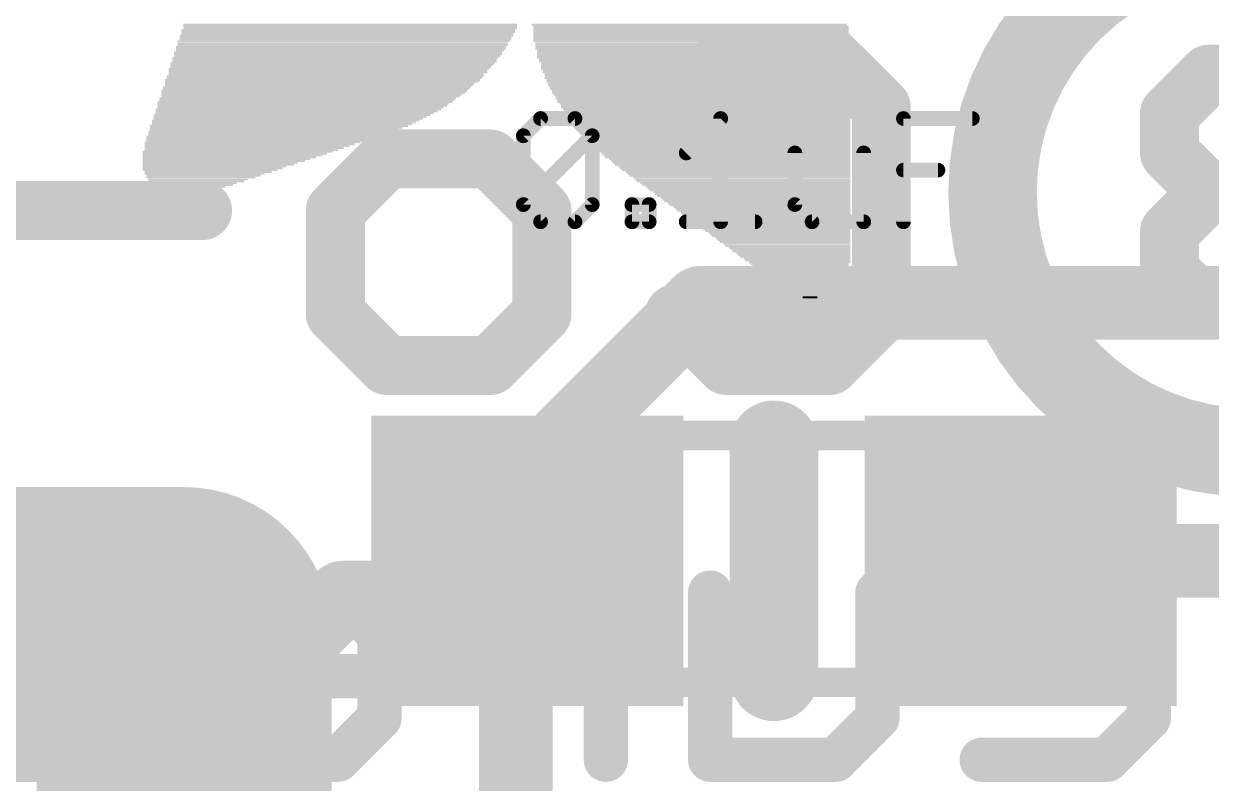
# Model space of a CAD drawing. Extents: x -13.2 to 24.1, y -14.7 to 9.9.
# Drawn here: x 10.369 to 14.461, y -3.497 to -0.88 of the extents above; entities that cross this region are included whole.
import ezdxf

# ---------------------------------------------------------------- set-up
doc = ezdxf.new("R2010")
doc.units = 0
for name, color, linetype in [('1', 12, 'CONTINUOUS'), ('21', 53, 'CONTINUOUS'), ('22', 6, 'CONTINUOUS'), ('27', 253, 'CONTINUOUS'), ('51', 53, 'CONTINUOUS')]:
    doc.layers.add(name, color=color, linetype=linetype)

# ---------------------------------------------------------------- blocks, each defined once
blk = doc.blocks.new('RECT')
blk.add_solid([(-0.5, -0.5), (0.5, -0.5), (-0.5, 0.5), (0.5, 0.5)])

msp = doc.modelspace()

# ---------------------------------------------------------------- linework, layer by layer
at = {"layer": '1', "const_width": 0.254}
for points in [[(12.104, -2.4375), (12.7, -1.8415)], [(12.7, -1.8415), (15.24, -1.8415)], [(12.104, -2.7305), (12.104, -2.4375)], [(11.977, -2.8575), (12.104, -2.7305)], [(12.065, -2.7695), (12.104, -2.7305)], [(13.804, -2.7305), (13.843, -2.7305)], [(14.859, -2.7305), (13.804, -2.7305)], [(12.065, -4.0395), (12.065, -2.7695)], [(11.469, -2.8575), (10.199, -4.1275)], [(11.977, -2.8575), (11.469, -2.8575)]]:
    msp.add_lwpolyline(points, dxfattribs=at)
at = {"layer": '1', "const_width": 0.127}
for points in [[(12.7, -1.778, 1), (12.7, -1.905)], [(12.7449, -1.8864, 1), (12.6551, -1.7966)], [(12.1675, -2.4375, 1), (12.0405, -2.4375)], [(12.0591, -2.3926, 1), (12.1489, -2.4824)], [(12.1489, -2.7754, 1), (12.0591, -2.6856)], [(12.1489, -2.7754, 1), (12.0591, -2.6856)], [(13.804, -2.667, 1), (13.804, -2.794)], [(13.804, -2.667, 1), (13.804, -2.794)], [(13.843, -2.794, 1), (13.843, -2.667)], [(12.1285, -2.7695, 1), (12.0015, -2.7695)], [(12.0201, -2.7246, 1), (12.1099, -2.8144)], [(12.0405, -2.7305, 1), (12.1675, -2.7305)], [(11.469, -2.794, 1), (11.469, -2.921)], [(11.5139, -2.9024, 1), (11.4241, -2.8126)], [(11.977, -2.921, 1), (11.977, -2.794)], [(11.9321, -2.8126, 1), (12.0219, -2.9024)]]:
    msp.add_lwpolyline(points, format="xyb", dxfattribs=at)
at = {"layer": '21'}
for points, const_width in [([(12.954, -2.3305), (12.954, -3.1305)], 0.3048), ([(2.286, -2.9845), (10.922, -2.9845)], 1.016), ([(10.922, -9.0805), (10.922, -3.1115)], 1.016)]:
    msp.add_lwpolyline(points, dxfattribs=dict(at, const_width=const_width))
for points, const_width in [([(13.0302, -2.3305, 1), (12.8778, -2.3305)], 0.1524), ([(10.922, -3.2385, 1), (10.922, -2.7305)], 0.508), ([(11.176, -3.1115, 1), (10.668, -3.1115)], 0.508), ([(12.8778, -3.1305, 1), (13.0302, -3.1305)], 0.1524)]:
    msp.add_lwpolyline(points, format="xyb", dxfattribs=dict(at, const_width=const_width))
at = {"layer": '22'}
for points, const_width in [([(14.605, -2.3585, 1), (14.605, -0.5625, 1), (14.605, -2.3585)], 0.3048), ([(12.79, -0.9389, 1), (12.79, -1.0405)], 0.1016), ([(12.826, -1.0256, 1), (12.7541, -0.9538)], 0.1016), ([(13.1819, -0.9538, 1), (13.11, -1.0256)], 0.1016), ([(13.1459, -1.0405, 1), (13.1459, -0.9389)], 0.1016), ([(14.4523, -1.0026, 1), (14.4523, -1.1042)], 0.1016), ([(14.4882, -1.0893, 1), (14.4163, -1.0175)], 0.1016), ([(12.5762, -1.1317, 1), (12.648, -1.2036)], 0.1016), ([(13.3747, -1.1676, 1), (13.2731, -1.1676)], 0.1016), ([(13.288, -1.2036, 1), (13.3598, -1.1317)], 0.1016), ([(14.3675, -1.189, 1), (14.2659, -1.189)], 0.1016), ([(14.2808, -1.1531, 1), (14.3526, -1.2249)], 0.1016), ([(14.3526, -1.2887, 1), (14.2808, -1.3605)], 0.1016), ([(11.6206, -1.2948, 1), (11.6206, -1.3964)], 0.1016), ([(11.6566, -1.3815, 1), (11.5847, -1.3097)], 0.1016), ([(12.0125, -1.3097, 1), (11.9406, -1.3815)], 0.1016), ([(11.9766, -1.3964, 1), (11.9766, -1.2948)], 0.1016), ([(14.2659, -1.3246, 1), (14.3675, -1.3246)], 0.1016), ([(14.4523, -1.4094, 1), (14.4523, -1.511)], 0.1016), ([(14.4882, -1.4961, 1), (14.4163, -1.4242)], 0.1016), ([(14.4163, -1.4961, 1), (14.4882, -1.4242)], 0.1016), ([(10.9851, -1.5743, 1), (10.9851, -1.4727)], 0.1016), ([(11.4935, -1.5235, 1), (11.3919, -1.5235)], 0.1016), ([(12.2053, -1.5235, 1), (12.1037, -1.5235)], 0.1016), ([(11.4068, -1.4876, 1), (11.4786, -1.5595)], 0.1016), ([(12.1186, -1.5595, 1), (12.1904, -1.4876)], 0.1016), ([(14.3675, -1.5957, 1), (14.2659, -1.5957)], 0.1016), ([(14.2808, -1.5598, 1), (14.3526, -1.6317)], 0.1016), ([(14.3526, -1.6954, 1), (14.2808, -1.7672)], 0.1016), ([(14.2659, -1.7313, 1), (14.3675, -1.7313)], 0.1016), ([(11.4786, -1.8435, 1), (11.4068, -1.9154)], 0.1016), ([(12.1904, -1.9154, 1), (12.1186, -1.8435)], 0.1016), ([(12.648, -1.8435, 1), (12.5762, -1.9154)], 0.1016), ([(13.3598, -1.9154, 1), (13.288, -1.8435)], 0.1016), ([(14.4523, -1.8161, 1), (14.4523, -1.9177)], 0.1016), ([(14.4163, -1.9028, 1), (14.4882, -1.831)], 0.1016), ([(11.3919, -1.8795, 1), (11.4935, -1.8795)], 0.1016), ([(12.1037, -1.8795, 1), (12.2053, -1.8795)], 0.1016), ([(13.2731, -1.8795, 1), (13.3747, -1.8795)], 0.1016), ([(11.6206, -2.0066, 1), (11.6206, -2.1082)], 0.1016), ([(11.9766, -2.1082, 1), (11.9766, -2.0066)], 0.1016), ([(12.79, -2.0066, 1), (12.79, -2.1082)], 0.1016), ([(13.1459, -2.1082, 1), (13.1459, -2.0066)], 0.1016), ([(11.5847, -2.0933, 1), (11.6566, -2.0215)], 0.1016), ([(11.9406, -2.0215, 1), (12.0125, -2.0933)], 0.1016), ([(12.7541, -2.0933, 1), (12.826, -2.0215)], 0.1016), ([(13.11, -2.0215, 1), (13.1819, -2.0933)], 0.1016), ([(11.163, -2.802, 1), (11.163, -2.8782)], 0.0762), ([(11.19, -2.867, 1), (11.1361, -2.8131)], 0.0762), ([(11.4781, -2.8131, 1), (11.4242, -2.867)], 0.0762), ([(11.4511, -2.8782, 1), (11.4511, -2.802)], 0.0762), ([(11.9426, -2.802, 1), (11.9426, -2.8782)], 0.0762), ([(12.1136, -2.8131, 1), (12.0597, -2.867)], 0.0762), ([(12.0867, -2.8782, 1), (12.0867, -2.802)], 0.0762), ([(12.4129, -2.8401, 1), (12.3367, -2.8401)], 0.0762), ([(12.7722, -2.8401, 1), (12.696, -2.8401)], 0.0762), ([(13.3484, -2.8401, 1), (13.2722, -2.8401)], 0.0762), ([(13.6696, -2.802, 1), (13.6696, -2.8782)], 0.0762), ([(14.1287, -2.8131, 1), (14.0748, -2.867)], 0.0762), ([(14.1018, -2.8782, 1), (14.1018, -2.802)], 0.0762), ([(10.992, -2.9572, 1), (11.0459, -3.0111)], 0.0762), ([(11.0571, -2.9841, 1), (10.9809, -2.9841)], 0.0762), ([(11.6333, -2.9841, 1), (11.5571, -2.9841)], 0.0762), ([(11.5683, -3.0111, 1), (11.6221, -2.9572)], 0.0762), ([(14.2839, -2.9841, 1), (14.2077, -2.9841)], 0.0762), ([(14.2189, -3.0111, 1), (14.2728, -2.9572)], 0.0762), ([(11.019, -3.0901, 1), (11.019, -3.1663)], 0.0762), ([(11.5952, -3.1663, 1), (11.5952, -3.0901)], 0.0762), ([(12.3479, -3.1551, 1), (12.4017, -3.1012)], 0.0762), ([(10.9809, -3.1282, 1), (11.0571, -3.1282)], 0.0762), ([(11.6221, -3.2992, 1), (11.5683, -3.2453)], 0.0762), ([(13.3373, -3.2992, 1), (13.2834, -3.2453)], 0.0762), ([(14.2728, -3.2992, 1), (14.2189, -3.2453)], 0.0762), ([(11.5571, -3.2722, 1), (11.6333, -3.2722)], 0.0762), ([(13.2722, -3.2722, 1), (13.3484, -3.2722)], 0.0762), ([(14.2077, -3.2722, 1), (14.2839, -3.2722)], 0.0762), ([(11.163, -3.3782, 1), (11.163, -3.4544)], 0.0762), ([(11.4242, -3.3894, 1), (11.4781, -3.4432)], 0.0762), ([(11.4511, -3.4544, 1), (11.4511, -3.3782)], 0.0762), ([(12.7341, -3.3782, 1), (12.7341, -3.4544)], 0.0762), ([(13.1393, -3.3894, 1), (13.1932, -3.4432)], 0.0762), ([(13.1663, -3.4544, 1), (13.1663, -3.3782)], 0.0762), ([(13.6696, -3.3782, 1), (13.6696, -3.4544)], 0.0762), ([(14.0748, -3.3894, 1), (14.1287, -3.4432)], 0.0762), ([(14.1018, -3.4544, 1), (14.1018, -3.3782)], 0.0762), ([(12.3367, -3.4163, 1), (12.4129, -3.4163)], 0.0762), ([(12.696, -3.4163, 1), (12.7722, -3.4163)], 0.0762)]:
    msp.add_lwpolyline(points, format="xyb", dxfattribs=dict(at, const_width=const_width))
for points, const_width in [([(12.6121, -1.1676), (12.79, -0.9897)], 0.2032), ([(12.79, -0.9897), (13.1459, -0.9897)], 0.2032), ([(13.1459, -0.9897), (13.3239, -1.1676)], 0.2032), ([(14.4523, -1.0534), (14.3167, -1.189)], 0.2032), ([(14.859, -1.0534), (14.4523, -1.0534)], 0.2032), ([(13.3239, -1.1676), (13.3239, -1.8795)], 0.2032), ([(14.3167, -1.189), (14.3167, -1.3246)], 0.2032), ([(14.3167, -1.3246), (14.4523, -1.4602)], 0.2032), ([(11.4427, -1.5235), (11.6206, -1.3456)], 0.2032), ([(11.6206, -1.3456), (11.9766, -1.3456)], 0.2032), ([(11.9766, -1.3456), (12.1545, -1.5235)], 0.2032), ([(14.4523, -1.4602), (14.3167, -1.5957)], 0.2032), ([(14.859, -1.4602), (14.4523, -1.4602)], 0.2032), ([(10.9851, -1.5235), (10.2733, -1.5235)], 0.2032), ([(11.4427, -1.8795), (11.4427, -1.5235)], 0.2032), ([(12.1545, -1.5235), (12.1545, -1.8795)], 0.2032), ([(14.3167, -1.5957), (14.3167, -1.7313)], 0.2032), ([(14.3167, -1.7313), (14.4523, -1.8669)], 0.2032), ([(11.6206, -2.0574), (11.4427, -1.8795)], 0.2032), ([(12.1545, -1.8795), (11.9766, -2.0574)], 0.2032), ([(12.79, -2.0574), (12.6121, -1.8795)], 0.2032), ([(13.3239, -1.8795), (13.1459, -2.0574)], 0.2032), ([(14.4523, -1.8669), (14.859, -1.8669)], 0.2032), ([(11.9766, -2.0574), (11.6206, -2.0574)], 0.2032), ([(13.1459, -2.0574), (12.79, -2.0574)], 0.2032), ([(11.163, -2.8401), (11.019, -2.9841)], 0.1524), ([(11.4511, -2.8401), (11.163, -2.8401)], 0.1524), ([(11.5952, -2.9841), (11.4511, -2.8401)], 0.1524), ([(12.0867, -2.8401), (11.9426, -2.8401)], 0.1524), ([(12.3748, -3.1282), (12.0867, -2.8401)], 0.1524), ([(12.3748, -3.4163), (12.3748, -2.8401)], 0.1524), ([(12.7341, -3.4163), (12.7341, -2.8401)], 0.1524), ([(13.3103, -2.8401), (13.3103, -3.2722)], 0.1524), ([(13.6696, -2.8401), (14.1018, -2.8401)], 0.1524), ([(14.1018, -2.8401), (14.2458, -2.9841)], 0.1524), ([(11.019, -2.9841), (11.019, -3.1282)], 0.1524), ([(11.5952, -3.2722), (11.5952, -2.9841)], 0.1524), ([(14.2458, -2.9841), (14.2458, -3.2722)], 0.1524), ([(11.019, -3.1282), (11.5952, -3.1282)], 0.1524), ([(11.4511, -3.4163), (11.5952, -3.2722)], 0.1524), ([(13.3103, -3.2722), (13.1663, -3.4163)], 0.1524), ([(14.2458, -3.2722), (14.1018, -3.4163)], 0.1524), ([(11.163, -3.4163), (11.4511, -3.4163)], 0.1524), ([(13.1663, -3.4163), (12.7341, -3.4163)], 0.1524), ([(14.1018, -3.4163), (13.6696, -3.4163)], 0.1524)]:
    msp.add_lwpolyline(points, dxfattribs=dict(at, const_width=const_width))
at = {"layer": '27', "const_width": 0.0508}
for points in [[(12.0904, -1.2655), (12.1497, -1.2062)], [(12.1497, -1.2062), (12.2683, -1.2062)], [(12.2683, -1.2062), (12.3277, -1.2655)], [(12.6517, -1.3248), (12.7703, -1.2062)], [(12.7703, -1.2062), (12.7703, -1.5621)], [(13.4001, -1.5621), (13.4001, -1.2062)], [(13.4001, -1.2062), (13.6374, -1.2062)], [(12.0904, -1.5028), (12.0904, -1.2655)], [(12.0904, -1.5028), (12.3277, -1.2655)], [(12.3277, -1.2655), (12.3277, -1.5028)], [(13.0259, -1.3248), (13.0259, -1.5028)], [(13.2632, -1.5621), (13.2632, -1.3248)], [(13.4001, -1.3841), (13.5188, -1.3841)], [(12.1497, -1.5621), (12.0904, -1.5028)], [(12.3277, -1.5028), (12.2683, -1.5621)], [(12.4646, -1.5621), (12.4646, -1.5028)], [(12.4646, -1.5028), (12.5239, -1.5028)], [(12.5239, -1.5028), (12.5239, -1.5621)], [(13.0259, -1.5028), (13.0852, -1.5621)], [(12.2683, -1.5621), (12.1497, -1.5621)], [(12.5239, -1.5621), (12.4646, -1.5621)], [(12.6517, -1.5621), (12.889, -1.5621)], [(13.0852, -1.5621), (13.2632, -1.5621)]]:
    msp.add_lwpolyline(points, dxfattribs=at)
at = {"layer": '27', "const_width": 0.0254}
for points in [[(12.1497, -1.1935, 1), (12.1497, -1.2189)], [(12.1587, -1.2152, 1), (12.1407, -1.1972)], [(12.2773, -1.1972, 1), (12.2594, -1.2152)], [(12.2683, -1.2189, 1), (12.2683, -1.1935)], [(12.783, -1.2062, 1), (12.7576, -1.2062)], [(12.7793, -1.2152, 1), (12.7614, -1.1972)], [(13.4128, -1.2062, 1), (13.3874, -1.2062)], [(13.4001, -1.1935, 1), (13.4001, -1.2189)], [(13.6374, -1.2189, 1), (13.6374, -1.1935)], [(12.1031, -1.2655, 1), (12.0777, -1.2655)], [(12.0814, -1.2565, 1), (12.0994, -1.2745)], [(12.3404, -1.2655, 1), (12.315, -1.2655)], [(12.3366, -1.2745, 1), (12.3187, -1.2565)], [(12.3187, -1.2745, 1), (12.3366, -1.2565)], [(12.6427, -1.3159, 1), (12.6607, -1.3338)], [(13.0386, -1.3248, 1), (13.0132, -1.3248)], [(13.2759, -1.3248, 1), (13.2505, -1.3248)], [(13.4001, -1.3715, 1), (13.4001, -1.3968)], [(13.5188, -1.3968, 1), (13.5188, -1.3715)], [(12.0994, -1.4938, 1), (12.0814, -1.5118)], [(12.0814, -1.4938, 1), (12.0994, -1.5118)], [(12.0777, -1.5028, 1), (12.1031, -1.5028)], [(12.315, -1.5028, 1), (12.3404, -1.5028)], [(12.3366, -1.5118, 1), (12.3187, -1.4938)], [(12.4773, -1.5028, 1), (12.4519, -1.5028)], [(12.4646, -1.4901, 1), (12.4646, -1.5155)], [(12.5366, -1.5028, 1), (12.5112, -1.5028)], [(12.5239, -1.5155, 1), (12.5239, -1.4901)], [(13.0349, -1.4938, 1), (13.0169, -1.5118)], [(13.0132, -1.5028, 1), (13.0386, -1.5028)], [(12.1497, -1.5494, 1), (12.1497, -1.5748)], [(12.1407, -1.5711, 1), (12.1587, -1.5531)], [(12.2594, -1.5531, 1), (12.2773, -1.5711)], [(12.2683, -1.5748, 1), (12.2683, -1.5494)], [(12.4646, -1.5494, 1), (12.4646, -1.5748)], [(12.4519, -1.5621, 1), (12.4773, -1.5621)], [(12.5112, -1.5621, 1), (12.5366, -1.5621)], [(12.5239, -1.5748, 1), (12.5239, -1.5494)], [(12.6517, -1.5494, 1), (12.6517, -1.5748)], [(12.7576, -1.5621, 1), (12.783, -1.5621)], [(12.889, -1.5748, 1), (12.889, -1.5494)], [(13.0852, -1.5494, 1), (13.0852, -1.5748)], [(13.0763, -1.5711, 1), (13.0942, -1.5531)], [(13.2505, -1.5621, 1), (13.2759, -1.5621)], [(13.2632, -1.5748, 1), (13.2632, -1.5494)], [(13.3874, -1.5621, 1), (13.4128, -1.5621)]]:
    msp.add_lwpolyline(points, format="xyb", dxfattribs=at)
at = {"layer": '51', "const_width": 0.1016}
for points in [[(12.598, -2.2985), (13.31, -2.2985)], [(12.598, -3.1495), (13.31, -3.1495)]]:
    msp.add_lwpolyline(points, dxfattribs=at)
at = {"layer": '51', "const_width": 0.0508}
for points in [[(12.598, -2.2731, 1), (12.598, -2.3239)], [(13.31, -2.3239, 1), (13.31, -2.2731)], [(12.598, -3.1241, 1), (12.598, -3.1749)], [(13.31, -3.1749, 1), (13.31, -3.1241)]]:
    msp.add_lwpolyline(points, format="xyb", dxfattribs=at)

# ---------------------------------------------------------------- block references
at = {"layer": '1', "xscale": 1.075}
for p in [(12.104, -2.7305), (13.804, -2.7305)]:
    msp.add_blockref('RECT', p, dxfattribs=at)
at = {"layer": '21'}
for p, xscale, yscale in [((11.4871, -0.9017), 1.1493, 0.0064), ((11.4935, -0.8827), 1.1494, 0.0063), ((11.4935, -0.889), 1.1494, 0.0064), ((11.4935, -0.8954), 1.1494, 0.0063), ((12.6619, -0.8827), 1.0858, 0.0063), ((12.6683, -0.889), 1.0859, 0.0064), ((12.6683, -0.8954), 1.0859, 0.0063), ((12.6683, -0.9017), 1.0859, 0.0064), ((11.4713, -0.9398), 1.143, 0.0064), ((11.4808, -0.9208), 1.1494, 0.0063), ((11.4776, -0.9271), 1.143, 0.0064), ((11.4776, -0.9335), 1.143, 0.0063), ((11.4871, -0.9081), 1.1493, 0.0063), ((11.484, -0.9144), 1.143, 0.0064), ((12.6683, -0.9081), 1.0859, 0.0063), ((12.6683, -0.9144), 1.0859, 0.0064), ((12.6683, -0.9208), 1.0859, 0.0063), ((12.6683, -0.9271), 1.0859, 0.0064), ((12.6683, -0.9335), 1.0859, 0.0063), ((12.6683, -0.9398), 1.0859, 0.0064), ((11.4523, -0.9779), 1.1303, 0.0064), ((11.4523, -0.9843), 1.1303, 0.0063), ((11.4618, -0.9589), 1.1367, 0.0063), ((11.4618, -0.9652), 1.1367, 0.0064), ((11.4586, -0.9716), 1.1303, 0.0063), ((11.4681, -0.9462), 1.1366, 0.0063), ((11.4681, -0.9525), 1.1366, 0.0064), ((12.6746, -0.9589), 1.0858, 0.0063), ((12.6746, -0.9652), 1.0858, 0.0064), ((12.6715, -0.9462), 1.0795, 0.0063), ((12.6715, -0.9525), 1.0795, 0.0064), ((12.6778, -0.9716), 1.0795, 0.0063), ((12.6778, -0.9779), 1.0795, 0.0064), ((12.6778, -0.9843), 1.0795, 0.0063), ((11.4332, -1.016), 1.1176, 0.0064), ((11.43, -1.0224), 1.1112, 0.0063), ((11.4427, -0.997), 1.124, 0.0063), ((11.4395, -1.0033), 1.1176, 0.0064), ((11.4395, -1.0097), 1.1176, 0.0063), ((11.449, -0.9906), 1.1239, 0.0064), ((12.6778, -0.9906), 1.0795, 0.0064), ((12.6778, -0.997), 1.0795, 0.0063), ((12.681, -1.0033), 1.0731, 0.0064), ((12.681, -1.0097), 1.0731, 0.0063), ((12.6841, -1.016), 1.0668, 0.0064), ((12.6841, -1.0224), 1.0668, 0.0063), ((11.4078, -1.0605), 1.0922, 0.0063), ((11.4046, -1.0668), 1.0858, 0.0064), ((11.4173, -1.0414), 1.0986, 0.0064), ((11.4173, -1.0477), 1.0986, 0.0063), ((11.4109, -1.0541), 1.0859, 0.0064), ((11.4205, -1.0351), 1.1049, 0.0063), ((11.4268, -1.0287), 1.1049, 0.0064), ((12.6841, -1.0287), 1.0668, 0.0064), ((12.6841, -1.0351), 1.0668, 0.0063), ((12.6873, -1.0414), 1.0604, 0.0064), ((12.6873, -1.0477), 1.0604, 0.0063), ((12.6905, -1.0541), 1.0541, 0.0064), ((12.6905, -1.0605), 1.0541, 0.0063), ((12.6905, -1.0668), 1.0541, 0.0064), ((11.3792, -1.0986), 1.0604, 0.0063), ((11.3761, -1.1049), 1.0541, 0.0064), ((11.3951, -1.0795), 1.0795, 0.0064), ((11.3887, -1.0858), 1.0668, 0.0063), ((11.3856, -1.0922), 1.0605, 0.0064), ((11.3983, -1.0732), 1.0859, 0.0063), ((12.6936, -1.0732), 1.0477, 0.0063), ((12.6936, -1.0795), 1.0477, 0.0064), ((12.6968, -1.0858), 1.0414, 0.0063), ((12.6968, -1.0922), 1.0414, 0.0064), ((12.7, -1.0986), 1.035, 0.0063), ((12.7, -1.1049), 1.035, 0.0064), ((11.3475, -1.1367), 1.0223, 0.0063), ((11.3443, -1.143), 1.016, 0.0064), ((11.3697, -1.1113), 1.0541, 0.0063), ((11.3665, -1.1176), 1.0478, 0.0064), ((11.357, -1.1303), 1.0287, 0.0064), ((11.3602, -1.124), 1.0351, 0.0063), ((12.7032, -1.1113), 1.0287, 0.0063), ((12.7032, -1.1176), 1.0287, 0.0064), ((12.7064, -1.124), 1.0223, 0.0063), ((12.7095, -1.1303), 1.016, 0.0064), ((12.7095, -1.1367), 1.016, 0.0063), ((12.7127, -1.143), 1.0096, 0.0064), ((11.3157, -1.1747), 0.9842, 0.0063), ((11.303, -1.1875), 0.9588, 0.0063), ((11.3094, -1.1811), 0.9715, 0.0064), ((11.3379, -1.1494), 1.016, 0.0063), ((11.3284, -1.1621), 0.997, 0.0063), ((11.3316, -1.1557), 1.0033, 0.0064), ((11.3221, -1.1684), 0.9843, 0.0064), ((12.7127, -1.1494), 1.0096, 0.0063), ((12.7159, -1.1557), 1.0033, 0.0064), ((12.7191, -1.1621), 0.9969, 0.0063), ((12.7191, -1.1684), 0.9969, 0.0064), ((12.7222, -1.1747), 0.9906, 0.0063), ((12.7254, -1.1811), 0.9842, 0.0064), ((12.7254, -1.1875), 0.9842, 0.0063), ((11.2649, -1.2192), 0.908, 0.0064), ((11.2713, -1.2128), 0.9207, 0.0063), ((11.2586, -1.2256), 0.8953, 0.0063), ((11.2934, -1.1938), 0.9525, 0.0064), ((11.2871, -1.2002), 0.9398, 0.0063), ((11.2808, -1.2065), 0.9271, 0.0064), ((12.7286, -1.1938), 0.9779, 0.0064), ((12.7317, -1.2002), 0.9715, 0.0063), ((12.7349, -1.2065), 0.9652, 0.0064), ((12.7349, -1.2128), 0.9652, 0.0063), ((12.7381, -1.2192), 0.9588, 0.0064), ((12.7413, -1.2256), 0.9525, 0.0063), ((11.1887, -1.27), 0.7938, 0.0064), ((11.2205, -1.251), 0.8445, 0.0063), ((11.211, -1.2573), 0.8255, 0.0064), ((11.2014, -1.2637), 0.8064, 0.0063), ((11.249, -1.2319), 0.889, 0.0064), ((11.2395, -1.2383), 0.87, 0.0063), ((11.2332, -1.2446), 0.8573, 0.0064), ((12.7445, -1.2319), 0.9461, 0.0064), ((12.7476, -1.2383), 0.9398, 0.0063), ((12.7476, -1.2446), 0.9398, 0.0064), ((12.7508, -1.251), 0.9334, 0.0063), ((12.754, -1.2573), 0.9271, 0.0064), ((12.7572, -1.2637), 0.9207, 0.0063), ((12.7603, -1.27), 0.9144, 0.0064), ((11.1379, -1.3017), 0.7048, 0.0063), ((11.1284, -1.3081), 0.6858, 0.0064), ((11.157, -1.2891), 0.7429, 0.0063), ((11.1475, -1.2954), 0.7239, 0.0064), ((11.1791, -1.2764), 0.7747, 0.0063), ((11.1697, -1.2827), 0.7557, 0.0064), ((12.7635, -1.2764), 0.908, 0.0063), ((12.7667, -1.2827), 0.9017, 0.0064), ((12.7698, -1.2891), 0.8953, 0.0063), ((12.773, -1.2954), 0.889, 0.0064), ((12.7762, -1.3017), 0.8826, 0.0063), ((12.7794, -1.3081), 0.8763, 0.0064), ((11.1062, -1.3208), 0.6541, 0.0064), ((11.0966, -1.3272), 0.635, 0.0063), ((11.0871, -1.3335), 0.616, 0.0064), ((11.0776, -1.3398), 0.5969, 0.0063), ((11.0681, -1.3462), 0.5779, 0.0064), ((11.0585, -1.3526), 0.5588, 0.0063), ((11.1189, -1.3145), 0.6667, 0.0063), ((12.7826, -1.3145), 0.8699, 0.0063), ((12.7857, -1.3208), 0.8636, 0.0064), ((12.7889, -1.3272), 0.8572, 0.0063), ((12.7921, -1.3335), 0.8509, 0.0064), ((12.7953, -1.3398), 0.8445, 0.0063), ((12.8016, -1.3462), 0.8318, 0.0064), ((12.8048, -1.3526), 0.8255, 0.0063), ((11.0267, -1.3716), 0.4953, 0.0064), ((11.0458, -1.3589), 0.5334, 0.0064), ((11.0395, -1.3653), 0.5207, 0.0063), ((11.0204, -1.378), 0.4826, 0.0063), ((11.0109, -1.3843), 0.4636, 0.0064), ((11.0046, -1.3907), 0.4381, 0.0063), ((12.8079, -1.3589), 0.8191, 0.0064), ((12.8111, -1.3653), 0.8128, 0.0063), ((12.8175, -1.3716), 0.8001, 0.0064), ((12.8207, -1.378), 0.7937, 0.0063), ((12.8238, -1.3843), 0.7874, 0.0064), ((12.8302, -1.3907), 0.7747, 0.0063), ((10.9919, -1.397), 0.4127, 0.0064), ((10.9886, -1.4034), 0.3937, 0.0063), ((10.9792, -1.4097), 0.3747, 0.0064), ((10.9696, -1.4161), 0.3429, 0.0063), ((10.9633, -1.4224), 0.3302, 0.0064), ((10.9538, -1.4287), 0.2985, 0.0063), ((10.9506, -1.4351), 0.2794, 0.0064), ((12.8334, -1.397), 0.7683, 0.0064), ((12.8365, -1.4034), 0.762, 0.0063), ((12.8429, -1.4097), 0.7493, 0.0064), ((12.846, -1.4161), 0.7429, 0.0063), ((12.8492, -1.4224), 0.7366, 0.0064), ((12.8556, -1.4287), 0.7239, 0.0063), ((12.8588, -1.4351), 0.7175, 0.0064), ((10.9411, -1.4415), 0.2477, 0.0063), ((10.9347, -1.4478), 0.2222, 0.0064), ((10.9284, -1.4542), 0.1969, 0.0063), ((10.9252, -1.4605), 0.1651, 0.0064), ((10.9189, -1.4668), 0.1397, 0.0063), ((10.9125, -1.4732), 0.1016, 0.0064), ((12.8651, -1.4415), 0.7048, 0.0063), ((12.8682, -1.4478), 0.6985, 0.0064), ((12.8715, -1.4542), 0.6921, 0.0063), ((12.8778, -1.4605), 0.6794, 0.0064), ((12.881, -1.4668), 0.6731, 0.0063), ((12.8841, -1.4732), 0.6667, 0.0064), ((10.9124, -1.4796), 0.0635, 0.0063), ((12.8905, -1.4796), 0.654, 0.0063), ((12.8937, -1.4859), 0.6477, 0.0064), ((12.8969, -1.4923), 0.6413, 0.0063), ((12.9032, -1.4986), 0.6286, 0.0064), ((12.9063, -1.505), 0.6223, 0.0063), ((12.9127, -1.5113), 0.6096, 0.0064), ((12.9159, -1.5177), 0.6032, 0.0063), ((12.9191, -1.524), 0.5969, 0.0064), ((12.9254, -1.5304), 0.5842, 0.0063), ((12.9286, -1.5367), 0.5778, 0.0064), ((12.9318, -1.5431), 0.5715, 0.0063), ((12.9381, -1.5494), 0.5588, 0.0064), ((12.9413, -1.5557), 0.5524, 0.0063), ((12.9444, -1.5621), 0.5461, 0.0064), ((12.9508, -1.5685), 0.5334, 0.0063), ((12.954, -1.5748), 0.527, 0.0064), ((12.9604, -1.5812), 0.5143, 0.0063), ((12.9635, -1.5875), 0.508, 0.0064), ((12.9667, -1.5938), 0.5016, 0.0063), ((12.9731, -1.6002), 0.4889, 0.0064), ((12.9762, -1.6066), 0.4826, 0.0063), ((12.9794, -1.6129), 0.4762, 0.0064), ((12.9858, -1.6193), 0.4635, 0.0063), ((12.9889, -1.6256), 0.4572, 0.0064), ((12.9921, -1.632), 0.4508, 0.0063), ((12.9985, -1.6383), 0.4381, 0.0064), ((13.0016, -1.6447), 0.4318, 0.0063), ((13.008, -1.651), 0.4191, 0.0064), ((13.0112, -1.6574), 0.4127, 0.0063), ((13.0143, -1.6637), 0.4064, 0.0064), ((13.0206, -1.6701), 0.3937, 0.0063), ((13.0239, -1.6764), 0.3873, 0.0064), ((13.027, -1.6828), 0.381, 0.0063), ((13.0334, -1.6891), 0.3683, 0.0064), ((13.0366, -1.6955), 0.3619, 0.0063), ((13.0429, -1.7018), 0.3492, 0.0064), ((13.0429, -1.7082), 0.3366, 0.0063), ((13.0461, -1.7145), 0.3302, 0.0064), ((13.0525, -1.7208), 0.3175, 0.0063), ((13.0556, -1.7272), 0.3112, 0.0064), ((13.0556, -1.7336), 0.2984, 0.0063), ((13.062, -1.7399), 0.2857, 0.0064), ((13.0651, -1.7463), 0.2794, 0.0063), ((13.0652, -1.7526), 0.2667, 0.0064), ((13.0715, -1.759), 0.254, 0.0063), ((13.0715, -1.7653), 0.2413, 0.0064), ((13.0778, -1.7717), 0.2286, 0.0063), ((13.0778, -1.778), 0.2159, 0.0064), ((13.081, -1.7844), 0.1968, 0.0063), ((13.0778, -1.7907), 0.1778, 0.0064), ((13.081, -1.7971), 0.1588, 0.0063), ((13.0778, -1.8034), 0.1397, 0.0064), ((13.081, -1.8098), 0.1206, 0.0063), ((13.081, -1.8161), 0.0826, 0.0064), ((13.0778, -1.8225), 0.0508, 0.0063)]:
    msp.add_blockref('RECT', p, dxfattribs=dict(at, xscale=xscale, yscale=yscale))
at = {"layer": '51', "xscale": 0.5001, "yscale": 0.95}
for p in [(12.3659, -2.7254), (13.5343, -2.7254)]:
    msp.add_blockref('RECT', p, dxfattribs=at)

doc.saveas('drawing.dxf')
